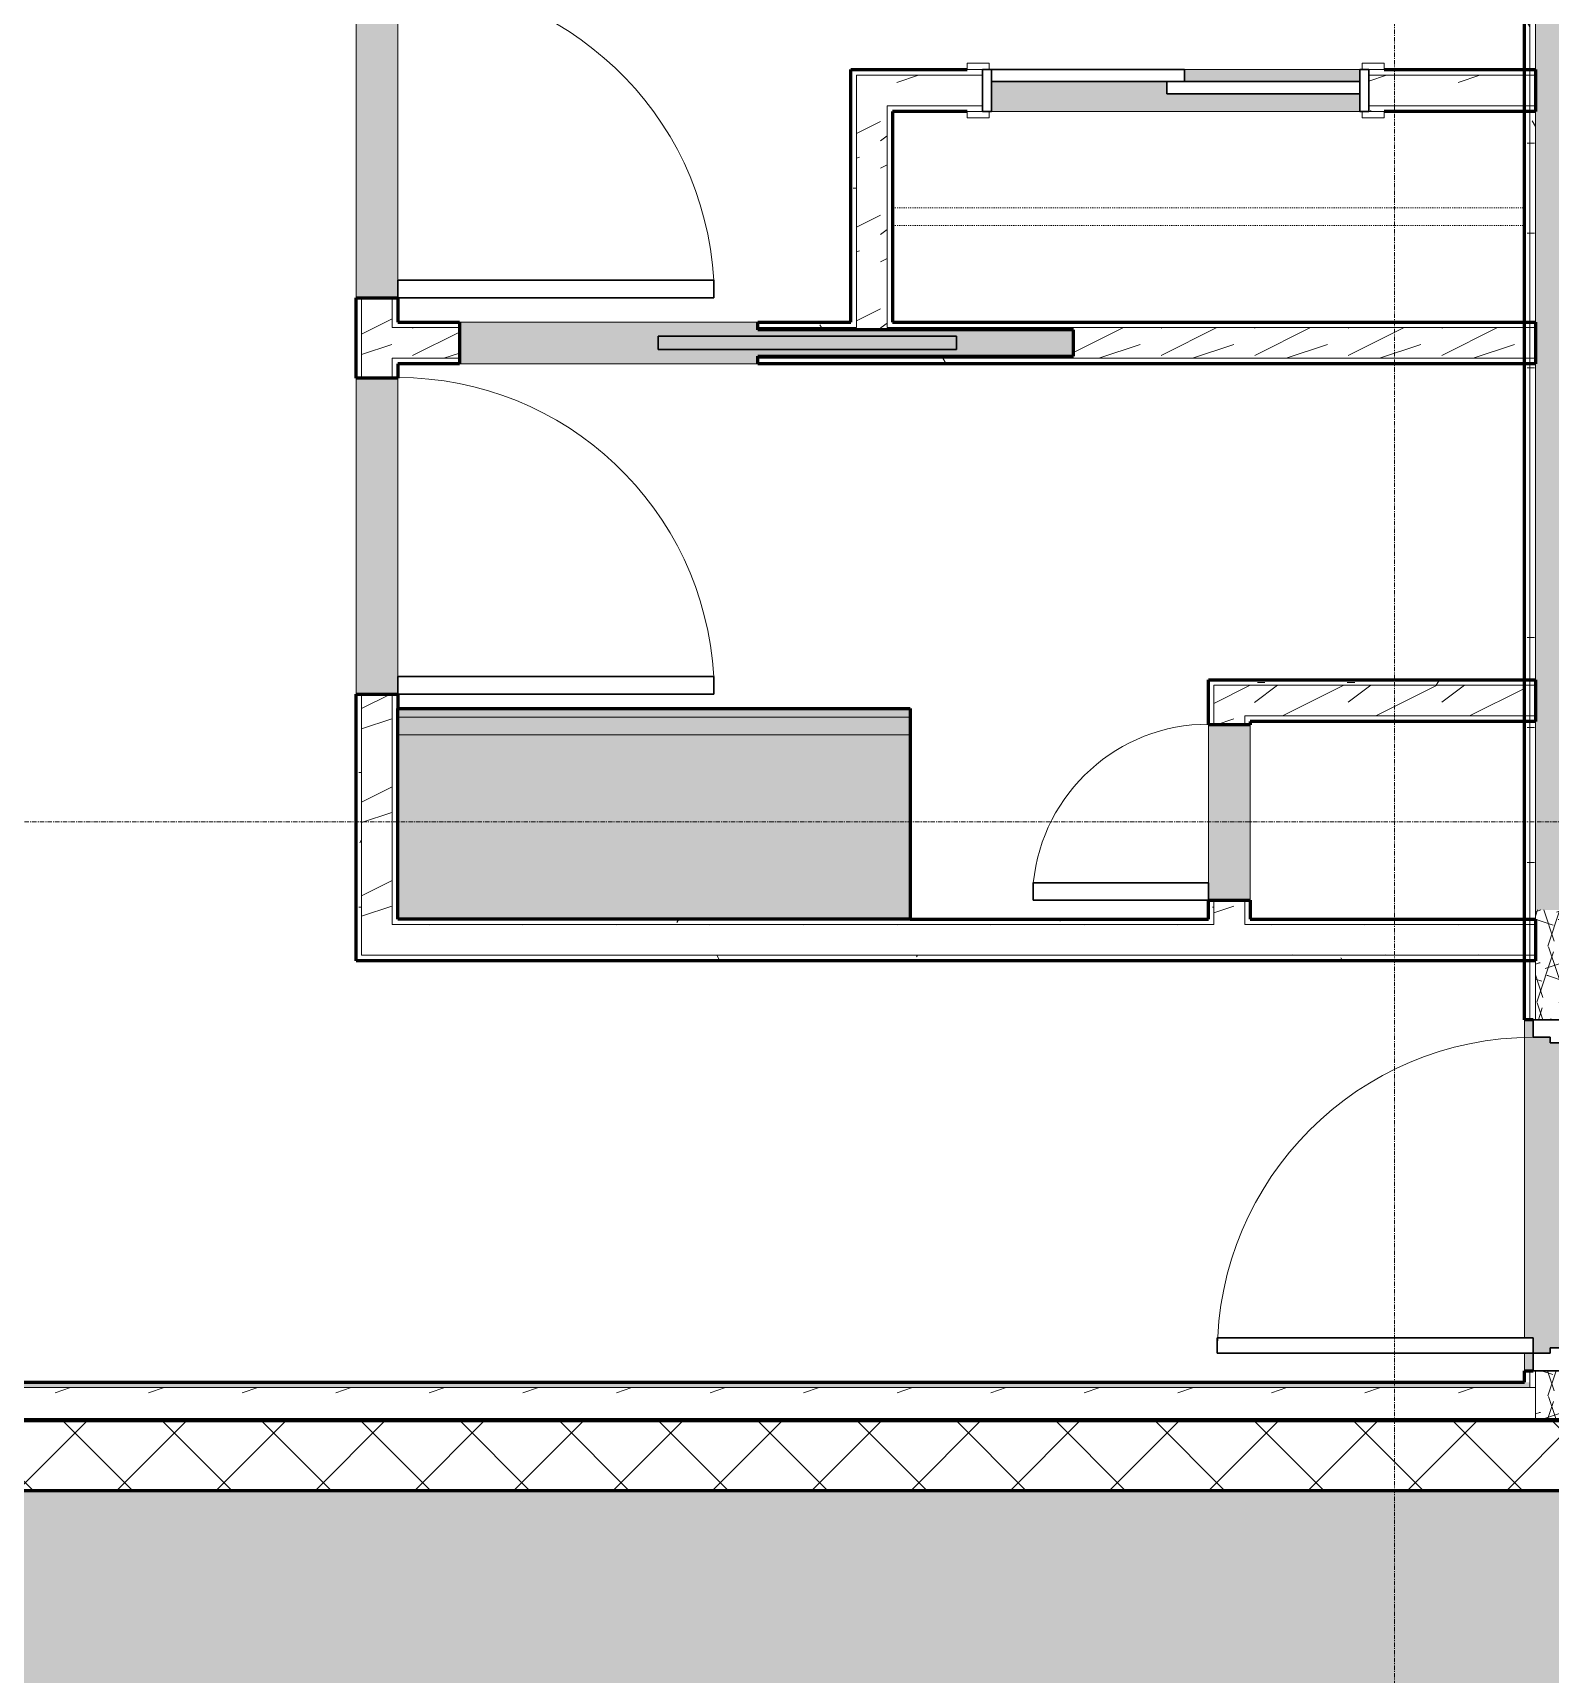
# Model space of a CAD drawing. Header units: inches. Extents: x -4061 to -1937, y 10959 to 12323.
# Drawn here: x -3636.5 to -3463.6, y 11750.1 to 11937.1 of the extents above; entities that cross this region are included whole.
import ezdxf

# ---------------------------------------------------------------- set-up
doc = ezdxf.new("R2010")
doc.units = ezdxf.units.IN
doc.header["$MEASUREMENT"] = 0
doc.linetypes.add('Dash', pattern=[0.25, 0.125, -0.125])
doc.linetypes.add('Grid Line 1_2_', pattern=[0.875, 0.5, -0.125, 0.125, -0.125])
for name, color, linetype, lineweight in [('0-1', 7, 'Continuous', 5), ('0-2', 10, 'Continuous', 18), ('A-DOOR', 31, 'Continuous', 18), ('A-DOOR-1', 7, 'Continuous', 9), ('A-DOOR-2', 50, 'Continuous', 30), ('A-DOOR-7', 31, 'Continuous', 9), ('A-DOOR-8', 31, 'Continuous', 30), ('A-DOOR-FRAM', 31, 'Continuous', 30), ('A-DOOR-FRAM-1', 50, 'Continuous', 30), ('A-FLOR-1', 253, 'Continuous', 18), ('A-WALL', 113, 'Continuous', 18), ('A-WALL-1', 8, 'Continuous', 5), ('A-WALL-2', 250, 'Continuous', 60), ('A-WALL-3', 10, 'Continuous', 18), ('A-WALL-8', 113, 'Continuous', 5), ('A-WALL-9', 113, 'Continuous', 60), ('A-WALL-PATT-1', 7, 'Continuous', 9), ('A-WALL-PATT-2', 55, 'Continuous', 9), ('A-WALL-PATT-5', 252, 'Continuous', 9), ('A-WALL-PATT-6', 111, 'Continuous', 9), ('I-WALL', 2, 'Continuous', 18), ('I-WALL-1', 2, 'Continuous', 5), ('I-WALL-2', 2, 'Continuous', 60), ('Q-CASE-1', 53, 'Continuous', 9), ('Q-CASE-2', 250, 'Continuous', 60), ('Q-CASE-3', 7, 'Continuous', 9), ('Q-CASE-HDLN-1', 7, 'Dash', 9), ('S-GRID-1', 1, 'Grid Line 1_2_', 9)]:
    doc.layers.add(name, color=color, linetype=linetype, lineweight=lineweight)
pattern_1 = [(0, (0, 0), (20.48, 5.12), [0.845, -14.515, 0.845, -14.515, -81.92]), (0, (0, 0), (20.48, 5.12), [-30.72, 0.845, -29.875, 0.845, -14.515, -35.84]), (0, (0, 0), (20.48, 5.12), [-76.8, 0.845, -9.395, 0.845, -24.755]), (120, (7.68, 2.56), (-14.67405, 15.1762003), [0.845, -14.515, 0.845, -14.515, -81.92]), (120, (7.68, 2.56), (-14.67405, 15.1762003), [-30.72, 0.845, -29.875, 0.845, -14.515, -35.84]), (120, (7.68, 2.56), (-14.67405, 15.1762003), [-76.8, 0.845, -9.395, 0.845, -24.755]), (240, (10.24, 12.8), (-5.80595, -20.2962003), [0.845, -14.515, 0.845, -14.515, -81.92]), (240, (10.24, 12.8), (-5.80595, -20.2962003), [-30.72, 0.845, -29.875, 0.845, -14.515, -35.84]), (240, (10.24, 12.8), (-5.80595, -20.2962003), [-76.8, 0.845, -9.395, 0.845, -24.755])]
pattern_2 = [(216.87, (4.265, 10.662), (31.9871619, 21.32545714), [5.331, -47.981]), (206.565, (10.662, 7.464), (-10.662476, -10.6620098), [11.921, -11.921]), (198.435, (10.662, 2.132), (-21.32449365, -10.6625869), [6.744, -26.974])]
pattern_3 = [(161.57, (0.32, 0.32), (-2.560496185, -0.000537386), [0, -18.214, 2.022, 0]), (18.43, (-0.32, 0.32), (-2.560496185, 0.000537386), [0, -18.214, 2.022, 0]), (108.43, (0.32, 0.32), (1.27922091, -6.400876726), [6.07, -14.166]), (71.57, (-0.32, 0.32), (1.27922091, 6.400876726), [6.07, -14.166])]

# ---------------------------------------------------------------- blocks, each defined once
blk = doc.blocks.new('OD_CW_Closet - OD_CW_Closet-1929427-ENLARGED RCP - 1ST FLOOR PLAN - EAST')
at = {"layer": 'Q-CASE-HDLN-1'}
for p, q in [((11.99, 0), (53.99, 0)), ((0.74, -11), (72.74, -11)), ((0.74, -13), (72.74, -13))]:
    blk.add_line(p, q, dxfattribs=at)
blk = doc.blocks.new('FOLDING_SLIDING CLOSET - 42_ x 80_-1372832-ENLARGED RCP - 1ST FLOOR PLAN - EAST')
at = {"layer": 'A-DOOR-1'}
for p, q in [((-21.25, 3), (-23.75, 3)), ((-23.75, 3), (-23.75, 2.25)), ((-23.75, 2.25), (-21.25, 2.25)), ((-21.25, 2.25), (-21.25, 3)), ((23.75, 3), (21.25, 3)), ((21.25, 3), (21.25, 2.25)), ((21.25, 2.25), (23.75, 2.25)), ((23.75, 2.25), (23.75, 3)), ((-21.25, -2.5), (-23.75, -2.5)), ((-23.75, -2.5), (-23.75, -3.25)), ((-23.75, -3.25), (-21.25, -3.25)), ((-21.25, -3.25), (-21.25, -2.5)), ((23.75, -2.5), (21.25, -2.5)), ((21.25, -2.5), (21.25, -3.25)), ((21.25, -3.25), (23.75, -3.25)), ((23.75, -3.25), (23.75, -2.5))]:
    blk.add_line(p, q, dxfattribs=at)
at = {"layer": 'A-DOOR-2'}
for p, q in [((1, 2.25), (-21, 2.25)), ((-21, 2.25), (-21, 0.88)), ((1, 0.88), (1, 2.25)), ((-21, 0.88), (1, 0.88)), ((21, 0.88), (-1, 0.88)), ((-1, 0.88), (-1, -0.5)), ((21, -0.5), (21, 0.88)), ((-1, -0.5), (21, -0.5))]:
    blk.add_line(p, q, dxfattribs=at)
at = {"layer": 'A-DOOR-FRAM-1'}
for p, q in [((-21, 2.25), (-22, 2.25)), ((-22, 2.25), (-22, -2.5)), ((-21, -2.5), (-21, 2.25)), ((21, 2.25), (21, -2.5)), ((22, 2.25), (21, 2.25)), ((22, -2.5), (22, 2.25)), ((-22, -2.5), (-21, -2.5)), ((21, -2.5), (22, -2.5))]:
    blk.add_line(p, q, dxfattribs=at)
blk = doc.blocks.new('Single-Flush - 36_ x 84_-1372839-ENLARGED RCP - 1ST FLOOR PLAN - EAST')
at = {"layer": 'A-DOOR-1'}
blk.add_arc((18, 2.37), 36.07, 93.1789, 180, dxfattribs=at)
at = {"layer": 'A-DOOR-2'}
for p, q in [((16, 2.37), (16, 38.39)), ((18, 38.39), (16, 38.39)), ((18, 2.37), (18, 38.39)), ((18, 2.37), (16, 2.37))]:
    blk.add_line(p, q, dxfattribs=at)
blk = doc.blocks.new('Pocket_Door_2385 - 34_ x 80_-1722096-ENLARGED RCP - 1ST FLOOR PLAN - EAST')
at = {"layer": 'A-DOOR-2'}
for p, q in [((-39.67, -0.75), (-39.67, 0.75)), ((-39.67, 0.75), (-5.67, 0.75)), ((-5.67, 0.75), (-5.67, -0.75)), ((-5.67, -0.75), (-39.67, -0.75))]:
    blk.add_line(p, q, dxfattribs=at)
blk = doc.blocks.new('OD_CW_Base Cabinet - OD_CW_Base Cabinet-1913600-ENLARGED RCP - 1ST FLOOR PLAN - EAST')
at = {"layer": 'Q-CASE-1'}
for points in [[(59.14, -1), (59.14, 0), (0.74, 0), (0.74, -1)], [(59.14, -3), (59.14, -1), (0.74, -1), (0.74, -3)], [(0.74, -24), (59.14, -24), (59.14, -3), (0.74, -3), (0.74, -10.08)]]:
    blk.add_hatch(color=256, dxfattribs=at).paths.add_polyline_path(points, flags=0)
at = {"layer": 'Q-CASE-2'}
for p, q in [((0.74, -24), (0.74, 0)), ((0.74, 0), (59.14, 0)), ((59.14, 0), (59.14, -24)), ((59.14, -24), (0.74, -24))]:
    blk.add_line(p, q, dxfattribs=at)
at = {"layer": 'Q-CASE-3'}
for p, q in [((0.74, 0), (0.74, -1)), ((59.14, 0), (0.74, 0)), ((59.14, -1), (0.74, -1)), ((0.74, -1), (0.74, -3)), ((59.14, -1), (0.74, -1)), ((59.14, -1), (59.14, 0)), ((59.14, -3), (59.14, -1)), ((0.74, -3), (0.74, -24)), ((59.14, -3), (0.74, -3)), ((59.14, -24), (59.14, -3)), ((59.14, -24), (0.74, -24))]:
    blk.add_line(p, q, dxfattribs=at)
blk = doc.blocks.new('Single-Flush - CLOSET-1720256-ENLARGED RCP - 1ST FLOOR PLAN - EAST')
at = {"layer": 'A-DOOR-1'}
blk.add_arc((10, -2.37), 20.07, 180, 264.2799, dxfattribs=at)
at = {"layer": 'A-DOOR-2'}
for p, q in [((8, -2.37), (8, -22.34)), ((10, -2.37), (8, -2.37)), ((10, -2.37), (10, -22.34)), ((10, -22.34), (8, -22.34))]:
    blk.add_line(p, q, dxfattribs=at)
blk = doc.blocks.new('CTR - 1st Phase - Unit Layouts_rvt-1-ENLARGED RCP - 1ST FLOOR PLAN - EAST')
at = {"layer": 'A-WALL-1'}
for points in [[(-3599.67, 11906.88), (-3594.92, 11906.88), (-3594.92, 11942.88), (-3599.67, 11942.88), (-3599.67, 11925.2)], [(-3553.9, 11899.38), (-3553.9, 11900.25), (-3517.9, 11900.25), (-3517.9, 11903.25), (-3553.9, 11903.25), (-3553.9, 11904.13), (-3587.9, 11904.13), (-3587.9, 11899.38)], [(-3599.67, 11861.74), (-3594.92, 11861.74), (-3594.92, 11897.74), (-3599.67, 11897.74), (-3599.67, 11876.36)], [(-3501.9, 11838.25), (-3497.77, 11838.25), (-3497.77, 11858.25), (-3502.52, 11858.25), (-3502.52, 11838.25)]]:
    blk.add_hatch(color=256, dxfattribs=at).paths.add_polyline_path(points, flags=0)
h = blk.add_hatch(color=256, dxfattribs=at)
h.paths.add_polyline_path([(-3485.27, 11928.13), (-3485.27, 11930.13), (-3507.27, 11930.13), (-3507.27, 11931.5), (-3527.27, 11931.5), (-3527.27, 11928.13), (-3506.04, 11928.13)], flags=0)
h.paths.add_polyline_path([(-3505.27, 11931.5), (-3485.27, 11931.5), (-3485.27, 11932.88), (-3505.27, 11932.88), (-3505.27, 11932.25)], flags=0)
at = {"layer": 'A-WALL-PATT-1'}
h = blk.add_hatch(dxfattribs=at)
h.set_pattern_fill('FP_1', color=256, style=0, pattern_type=2)
h.set_pattern_definition(pattern_1)
h.paths.add_polyline_path([(-3599.67, 11831.99), (-3599.05, 11831.99), (-3599.05, 11861.74), (-3599.67, 11861.74), (-3599.67, 11831.99)], flags=0)
h.paths.add_polyline_path([(-3599.05, 11897.74), (-3599.05, 11906.88), (-3599.67, 11906.88), (-3599.67, 11897.74)], flags=0)
h.paths.add_polyline_path([(-3599.05, 11942.88), (-3599.05, 11962.99), (-3599.67, 11962.99), (-3599.67, 11942.88)], flags=0)
h.paths.add_polyline_path([(-3599.67, 11966.49), (-3599.05, 11966.49), (-3599.05, 11972.69), (-3599.67, 11972.69), (-3599.67, 11967.11)], flags=0)
h.paths.add_polyline_path([(-3599.67, 12034.69), (-3599.05, 12034.69), (-3599.05, 12045.94), (-3599.67, 12045.94), (-3599.67, 12036.44)], flags=0)
h.paths.add_polyline_path([(-3599.05, 12049.44), (-3599.06, 12080.06), (-3599.67, 12080.06), (-3599.67, 12049.44)], flags=0)
h = blk.add_hatch(dxfattribs=at)
h.set_pattern_fill('FP_1', color=256, style=0, pattern_type=2)
h.set_pattern_definition(pattern_1)
h.paths.add_polyline_path([(-3595.55, 11836.11), (-3594.92, 11836.11), (-3594.92, 11861.74), (-3595.55, 11861.74), (-3595.55, 11850.04)], flags=0)
h.paths.add_polyline_path([(-3594.92, 11897.74), (-3594.92, 11900), (-3595.55, 11900), (-3595.53, 11897.74)], flags=0)
h.paths.add_polyline_path([(-3595.55, 11903.5), (-3594.92, 11903.5), (-3594.92, 11906.88), (-3595.55, 11906.88)], flags=0)
h.paths.add_polyline_path([(-3595.55, 11942.88), (-3594.92, 11942.88), (-3594.92, 11972.69), (-3595.55, 11972.69), (-3595.55, 11962.99)], flags=0)
h.paths.add_polyline_path([(-3595.55, 12034.69), (-3594.92, 12034.69), (-3594.92, 12080.06), (-3595.55, 12080.06), (-3595.55, 12037.95)], flags=0)
h = blk.add_hatch(dxfattribs=at)
h.set_pattern_fill('FP_1', color=256, style=0, pattern_type=2)
h.set_pattern_definition(pattern_1)
h.paths.add_polyline_path([(-3542.65, 11904.13), (-3542.65, 11932.25), (-3543.27, 11932.22), (-3543.27, 11904.13)], flags=0)
h = blk.add_hatch(dxfattribs=at)
h.set_pattern_fill('FP_1', color=256, style=0, pattern_type=2)
h.set_pattern_definition(pattern_1)
h.paths.add_polyline_path([(-3528.27, 11928.13), (-3528.27, 11928.75), (-3539.15, 11928.75), (-3539.15, 11928.13), (-3530.02, 11928.13)], flags=0)
h.paths.add_polyline_path([(-3466.52, 11928.13), (-3466.52, 11928.75), (-3484.27, 11928.75), (-3484.27, 11928.13), (-3472.9, 11928.13)], flags=0)
h = blk.add_hatch(dxfattribs=at)
h.set_pattern_fill('FP_1', color=256, style=0, pattern_type=2)
h.set_pattern_definition(pattern_1)
h.paths.add_polyline_path([(-3594.92, 11903.5), (-3587.9, 11903.5), (-3587.9, 11904.13), (-3594.92, 11904.13)], flags=0)
h.paths.add_polyline_path([(-3542.65, 11903.5), (-3542.65, 11904.13), (-3553.9, 11904.13), (-3553.9, 11903.5), (-3543.27, 11903.5)], flags=0)
h.paths.add_polyline_path([(-3539.15, 11903.5), (-3466.52, 11903.51), (-3466.52, 11904.13), (-3539.15, 11904.13)], flags=0)
h = blk.add_hatch(dxfattribs=at)
h.set_pattern_fill('FP_1', color=256, style=0, pattern_type=2)
h.set_pattern_definition(pattern_1)
h.paths.add_polyline_path([(-3587.9, 11899.38), (-3587.9, 11900), (-3594.92, 11900), (-3594.92, 11899.38)], flags=0)
h.paths.add_polyline_path([(-3472.9, 11899.38), (-3466.52, 11899.38), (-3466.52, 11900), (-3553.9, 11900), (-3553.9, 11899.38), (-3498.4, 11899.38)], flags=0)
h = blk.add_hatch(dxfattribs=at)
h.set_pattern_fill('FP_1', color=256, style=0, pattern_type=2)
h.set_pattern_definition(pattern_1)
h.paths.add_polyline_path([(-3501.9, 11862.75), (-3466.52, 11862.75), (-3466.52, 11863.38), (-3502.52, 11863.38), (-3502.52, 11862.75)], flags=0)
h = blk.add_hatch(dxfattribs=at)
h.set_pattern_fill('FP_1', color=256, style=0, pattern_type=2)
h.set_pattern_definition(pattern_1)
h.paths.add_polyline_path([(-3502.52, 11836.11), (-3501.9, 11836.11), (-3501.9, 11838.25), (-3502.52, 11838.25)], flags=0)
h.paths.add_polyline_path([(-3502.52, 11858.25), (-3501.9, 11858.25), (-3501.9, 11862.75), (-3502.52, 11862.74), (-3502.52, 11858.63)], flags=0)
h = blk.add_hatch(dxfattribs=at)
h.set_pattern_fill('FP_1', color=256, style=0, pattern_type=2)
h.set_pattern_definition(pattern_1)
h.paths.add_polyline_path([(-3465.27, 11835.49), (-3465.27, 11836.11), (-3498.4, 11836.11), (-3498.4, 11835.49), (-3465.9, 11835.49)], flags=0)
h.paths.add_polyline_path([(-3595.55, 11835.49), (-3501.9, 11835.49), (-3501.9, 11836.11), (-3595.55, 11836.11)], flags=0)
h = blk.add_hatch(dxfattribs=at)
h.set_pattern_fill('FP_1', color=256, style=0, pattern_type=2)
h.set_pattern_definition(pattern_1)
h.paths.add_polyline_path([(-3465.27, 11831.36), (-3465.27, 11831.99), (-3599.67, 11831.99), (-3599.67, 11831.36), (-3472.9, 11831.36)], flags=0)
at = {"layer": 'A-WALL-PATT-2'}
h = blk.add_hatch(dxfattribs=at)
h.set_pattern_fill('FP_2', color=256, style=0, pattern_type=2)
h.set_pattern_definition(pattern_2)
h.paths.add_polyline_path([(-3599.05, 11835.49), (-3595.55, 11835.49), (-3595.55, 11861.74), (-3599.05, 11861.74), (-3599.05, 11836.11)], flags=0)
h.paths.add_polyline_path([(-3595.55, 11897.74), (-3595.55, 11906.88), (-3599.05, 11906.88), (-3599.05, 11897.74)], flags=0)
h.paths.add_polyline_path([(-3595.55, 11942.88), (-3595.55, 11972.69), (-3599.05, 11972.69), (-3599.05, 11942.88)], flags=0)
h.paths.add_polyline_path([(-3595.55, 12034.69), (-3595.55, 12080.06), (-3599.05, 12080.06), (-3599.05, 12034.69)], flags=0)
h = blk.add_hatch(dxfattribs=at)
h.set_pattern_fill('FP_2', color=256, style=0, pattern_type=2)
h.set_pattern_definition(pattern_2)
h.paths.add_polyline_path([(-3542.65, 11928.75), (-3528.27, 11928.75), (-3528.27, 11932.25), (-3542.65, 11932.25)], flags=0)
h.paths.add_polyline_path([(-3466.52, 11928.75), (-3466.52, 11932.25), (-3484.27, 11932.25), (-3484.27, 11928.75), (-3472.9, 11928.75)], flags=0)
h = blk.add_hatch(dxfattribs=at)
h.set_pattern_fill('FP_2', color=256, style=0, pattern_type=2)
h.set_pattern_definition(pattern_2)
h.paths.add_polyline_path([(-3542.65, 11903.5), (-3539.15, 11903.5), (-3539.15, 11928.75), (-3542.65, 11928.75), (-3542.65, 11903.54)], flags=0)
h = blk.add_hatch(dxfattribs=at)
h.set_pattern_fill('FP_2', color=256, style=0, pattern_type=2)
h.set_pattern_definition(pattern_2)
h.paths.add_polyline_path([(-3587.9, 11900), (-3587.9, 11903.5), (-3595.55, 11903.5), (-3595.53, 11900), (-3594.92, 11900)], flags=0)
h.paths.add_polyline_path([(-3553.9, 11900), (-3465.27, 11900), (-3465.27, 11903.5), (-3466.52, 11903.5), (-3553.9, 11903.5), (-3553.9, 11903.25), (-3517.9, 11903.25), (-3517.9, 11900.25), (-3553.9, 11900.25)], flags=0)
h = blk.add_hatch(dxfattribs=at)
h.set_pattern_fill('FP_2', color=256, style=0, pattern_type=2)
h.set_pattern_definition(pattern_2)
h.paths.add_polyline_path([(-3498.4, 11859.25), (-3466.52, 11859.25), (-3466.52, 11862.75), (-3501.9, 11862.75), (-3501.9, 11859.25)], flags=0)
h = blk.add_hatch(dxfattribs=at)
h.set_pattern_fill('FP_2', color=256, style=0, pattern_type=2)
h.set_pattern_definition(pattern_2)
h.paths.add_polyline_path([(-3498.4, 11835.49), (-3498.4, 11838.25), (-3501.9, 11838.25), (-3501.9, 11835.49)], flags=0)
h.paths.add_polyline_path([(-3498.4, 11858.25), (-3498.4, 11859.25), (-3501.9, 11859.25), (-3501.9, 11858.25)], flags=0)
h = blk.add_hatch(dxfattribs=at)
h.set_pattern_fill('FP_2', color=256, style=0, pattern_type=2)
h.set_pattern_definition(pattern_2)
h.paths.add_polyline_path([(-3472.9, 11831.99), (-3465.27, 11831.99), (-3465.27, 11835.49), (-3599.05, 11835.49), (-3599.05, 11831.99), (-3536.52, 11831.99)], flags=0)
at = {"layer": 'A-WALL-2'}
for p, q in [((-3543.27, 11932.25), (-3543.27, 11932.88)), ((-3543.27, 11932.88), (-3530.02, 11932.88)), ((-3543.27, 11928.13), (-3543.27, 11932.25)), ((-3482.52, 11932.88), (-3465.27, 11932.88)), ((-3465.27, 11932.88), (-3465.27, 11928.13)), ((-3543.27, 11904.13), (-3543.27, 11928.13)), ((-3530.02, 11928.13), (-3538.52, 11928.13)), ((-3538.52, 11928.13), (-3538.52, 11904.13)), ((-3465.27, 11928.13), (-3482.52, 11928.13)), ((-3599.67, 11897.74), (-3599.67, 11906.88)), ((-3599.67, 11906.88), (-3594.92, 11906.88)), ((-3594.92, 11906.88), (-3594.92, 11904.13)), ((-3594.92, 11904.13), (-3587.9, 11904.13)), ((-3587.9, 11904.13), (-3587.9, 11899.38)), ((-3553.9, 11903.25), (-3553.9, 11904.13)), ((-3553.9, 11904.13), (-3543.27, 11904.13)), ((-3517.9, 11903.25), (-3553.9, 11903.25)), ((-3538.52, 11904.13), (-3465.27, 11904.13)), ((-3517.9, 11900.25), (-3517.9, 11903.25)), ((-3465.27, 11904.13), (-3465.27, 11899.38)), ((-3594.92, 11899.38), (-3594.92, 11897.74)), ((-3587.9, 11899.38), (-3594.92, 11899.38)), ((-3553.9, 11899.38), (-3553.9, 11900.25)), ((-3553.9, 11900.25), (-3517.9, 11900.25)), ((-3465.27, 11899.38), (-3553.9, 11899.38)), ((-3594.92, 11897.74), (-3599.67, 11897.74)), ((-3502.52, 11863.38), (-3465.27, 11863.38)), ((-3502.52, 11862.75), (-3502.52, 11863.38)), ((-3502.52, 11858.63), (-3502.52, 11862.75)), ((-3465.27, 11863.38), (-3465.27, 11858.63)), ((-3599.67, 11836.11), (-3599.67, 11861.74)), ((-3599.67, 11861.74), (-3594.92, 11861.74)), ((-3594.92, 11861.74), (-3594.92, 11860.11)), ((-3502.52, 11858.25), (-3502.52, 11858.63)), ((-3497.77, 11858.25), (-3502.52, 11858.25)), ((-3465.27, 11858.63), (-3497.77, 11858.63)), ((-3497.77, 11858.63), (-3497.77, 11858.25)), ((-3502.52, 11836.11), (-3502.52, 11838.25)), ((-3502.52, 11838.25), (-3497.77, 11838.25)), ((-3497.77, 11838.25), (-3497.77, 11836.11)), ((-3599.67, 11831.99), (-3599.67, 11836.11)), ((-3536.52, 11836.11), (-3502.52, 11836.11)), ((-3497.77, 11836.11), (-3465.27, 11836.11)), ((-3465.27, 11836.11), (-3465.27, 11831.36)), ((-3599.67, 11831.36), (-3599.67, 11831.99)), ((-3465.27, 11831.36), (-3599.67, 11831.36))]:
    blk.add_line(p, q, dxfattribs=at)
at = {"layer": 'A-WALL-3'}
for p, q in [((-3599.67, 11942.88), (-3599.67, 11906.88)), ((-3594.92, 11906.88), (-3594.92, 11942.88)), ((-3542.65, 11932.25), (-3528.27, 11932.25)), ((-3542.65, 11932.25), (-3542.65, 11928.75)), ((-3485.27, 11932.88), (-3505.27, 11932.88)), ((-3484.27, 11932.25), (-3465.27, 11932.25)), ((-3542.65, 11928.75), (-3542.65, 11928.13)), ((-3542.65, 11904.13), (-3542.65, 11928.13)), ((-3539.15, 11928.75), (-3528.27, 11928.75)), ((-3539.15, 11928.75), (-3539.15, 11928.13)), ((-3539.15, 11904.13), (-3539.15, 11928.13)), ((-3527.27, 11928.13), (-3485.27, 11928.13)), ((-3484.27, 11928.75), (-3465.27, 11928.75)), ((-3599.05, 11897.74), (-3599.05, 11906.88)), ((-3595.55, 11903.5), (-3595.55, 11906.88)), ((-3594.92, 11903.5), (-3595.55, 11903.5)), ((-3594.92, 11903.5), (-3587.9, 11903.5)), ((-3553.9, 11904.13), (-3587.9, 11904.13)), ((-3553.9, 11903.5), (-3542.65, 11903.5)), ((-3542.65, 11903.5), (-3542.65, 11904.13)), ((-3539.15, 11903.5), (-3539.15, 11904.13)), ((-3539.15, 11903.5), (-3465.27, 11903.5)), ((-3595.55, 11897.74), (-3595.55, 11900)), ((-3594.92, 11900), (-3595.55, 11900)), ((-3594.92, 11900), (-3587.9, 11900)), ((-3587.9, 11899.38), (-3553.9, 11899.38)), ((-3553.9, 11900), (-3465.27, 11900)), ((-3599.67, 11897.74), (-3599.67, 11861.74)), ((-3594.92, 11861.74), (-3594.92, 11897.74)), ((-3465.27, 11862.75), (-3501.9, 11862.75)), ((-3501.9, 11862.75), (-3501.9, 11859.25)), ((-3599.05, 11836.11), (-3599.05, 11861.74)), ((-3595.55, 11836.11), (-3595.55, 11861.74)), ((-3502.52, 11858.25), (-3502.52, 11838.25)), ((-3501.9, 11859.25), (-3501.9, 11858.63)), ((-3501.9, 11858.25), (-3501.9, 11858.63)), ((-3465.27, 11859.25), (-3498.4, 11859.25)), ((-3498.4, 11859.25), (-3498.4, 11858.63)), ((-3498.4, 11858.25), (-3498.4, 11858.63)), ((-3497.77, 11838.25), (-3497.77, 11858.25)), ((-3501.9, 11836.11), (-3501.9, 11838.25)), ((-3498.4, 11836.11), (-3498.4, 11838.25)), ((-3599.05, 11836.11), (-3599.05, 11835.49)), ((-3595.55, 11836.11), (-3595.55, 11835.49)), ((-3501.9, 11836.11), (-3501.9, 11835.49)), ((-3498.4, 11836.11), (-3498.4, 11835.49)), ((-3599.05, 11835.49), (-3599.05, 11831.99)), ((-3501.9, 11835.49), (-3595.55, 11835.49)), ((-3465.27, 11835.49), (-3498.4, 11835.49)), ((-3465.27, 11831.99), (-3599.05, 11831.99))]:
    blk.add_line(p, q, dxfattribs=at)
at = {"layer": '0-2'}
for name, p, rotation in [('Single-Flush - 36_ x 84_-1372839-ENLARGED RCP - 1ST FLOOR PLAN - EAST', (-3597.3, 11924.88), 270), ('Pocket_Door_2385 - 34_ x 80_-1722096-ENLARGED RCP - 1ST FLOOR PLAN - EAST', (-3570.9, 11901.75), 180), ('Single-Flush - 36_ x 84_-1372839-ENLARGED RCP - 1ST FLOOR PLAN - EAST', (-3597.3, 11879.74), 270), ('Single-Flush - CLOSET-1720256-ENLARGED RCP - 1ST FLOOR PLAN - EAST', (-3500.15, 11848.25), 269.9999999999703)]:
    blk.add_blockref(name, p, dxfattribs=dict(at, rotation=rotation))
for name, p in [('FOLDING_SLIDING CLOSET - 42_ x 80_-1372832-ENLARGED RCP - 1ST FLOOR PLAN - EAST', (-3506.27, 11930.63)), ('OD_CW_Closet - OD_CW_Closet-1929427-ENLARGED RCP - 1ST FLOOR PLAN - EAST', (-3539.26, 11928.13)), ('OD_CW_Base Cabinet - OD_CW_Base Cabinet-1913600-ENLARGED RCP - 1ST FLOOR PLAN - EAST', (-3595.66, 11860.11))]:
    blk.add_blockref(name, p, dxfattribs=at)
blk = doc.blocks.new('CTR - 1st Phase - Shell_rvt-1-ENLARGED RCP - 1ST FLOOR PLAN - EAST')
at = {"layer": 'A-FLOR-1'}
h = blk.add_hatch(color=256, dxfattribs=at)
h.paths.add_polyline_path([(-3718.17, 11546.99), (-3212.37, 11546.99), (-3212.37, 11770.99), (-3756.91, 11770.99), (-3756.91, 11826.99), (-3819.32, 11826.99), (-3819.32, 11834.99), (-3822.2, 11834.99), (-3822.19, 11824.99), (-3787.2, 11824.99), (-3787.2, 11823.24), (-3822.2, 11823.24), (-3822.2, 11557.21), (-3819.32, 11557.21), (-3819.32, 11546.99), (-3779.48, 11546.99)], flags=0)
h.paths.add_polyline_path([(-3718.17, 11565.51), (-3821.45, 11565.51), (-3821.45, 11566.51), (-3710.16, 11566.51), (-3710.16, 11565.51)], flags=0)
h.paths.add_polyline_path([(-3821.85, 11566.79), (-3821.85, 11760.79), (-3819.85, 11760.79), (-3819.85, 11566.79), (-3821.45, 11566.79)], flags=0)
h.paths.add_polyline_path([(-3748.91, 11761.07), (-3821.45, 11761.07), (-3821.45, 11762.07), (-3710.16, 11762.07), (-3710.16, 11761.07), (-3745.92, 11761.07)], flags=0)
at = {"layer": 'S-GRID-1'}
for p, q in [((-3481.32, 10958.72), (-3481.32, 12290.35)), ((-1936.83, 11847.19), (-4027.88, 11847.19))]:
    blk.add_line(p, q, dxfattribs=at)
blk = doc.blocks.new('CTR - 1st Phase -Stairs _ Elevators_rvt-1-ENLARGED RCP - 1ST FLOOR PLAN - EAST')
at = {"layer": 'A-WALL-PATT-5'}
h = blk.add_hatch(dxfattribs=at)
h.set_pattern_fill('FP_28', color=256, style=0, pattern_type=2)
h.set_pattern_definition([(45, (0, 0), (-5.656854, 5.656854), []), (135, (0, 0), (-5.656854, -5.656854), [])])
h.paths.add_polyline_path([(-3472.9, 11770.99), (-3204.37, 11770.99), (-3204.37, 11778.99), (-3748.91, 11778.99), (-3748.91, 11770.99), (-3640.41, 11770.99)], flags=0)
at = {"layer": 'A-WALL-2'}
for p, q in [((-3748.91, 11778.99), (-3204.37, 11778.99)), ((-3212.37, 11770.99), (-3748.91, 11770.99))]:
    blk.add_line(p, q, dxfattribs=at)
blk = doc.blocks.new('HOLLOW METAL - UNIT DOOR-1758958-ENLARGED RCP - 1ST FLOOR PLAN - EAST')
at = {"layer": 'A-DOOR-7'}
blk.add_arc((18, -2.25), 36, 180, 270, dxfattribs=at)
at = {"layer": 'A-DOOR-8'}
for p, q in [((16.25, -2.25), (18, -2.25)), ((16.25, -38.25), (16.25, -2.25)), ((18, -2.25), (18, -38.25)), ((18, -38.25), (16.25, -38.25))]:
    blk.add_line(p, q, dxfattribs=at)
at = {"layer": 'A-DOOR-FRAM'}
for p, q in [((-20, 3.5), (-18, 3.5)), ((-20, -2.25), (-20, 3.5)), ((-18, 3.5), (-18, 1.5625)), ((18, 3.5), (20, 3.5)), ((18, 1.5625), (18, 3.5)), ((20, 3.5), (20, -2.25)), ((-18, 1.5625), (-17.375, 1.5625)), ((-17.375, 1.5625), (-17.375, -0.3125)), ((17.375, 1.5625), (18, 1.5625)), ((17.375, -0.3125), (17.375, 1.5625)), ((-18, -0.3125), (-18, -2.25)), ((-17.375, -0.3125), (-18, -0.3125)), ((18, -0.3125), (17.375, -0.3125)), ((18, -2.25), (18, -0.3125)), ((-18, -2.25), (-20, -2.25)), ((20, -2.25), (18, -2.25))]:
    blk.add_line(p, q, dxfattribs=at)

msp = doc.modelspace()

# ---------------------------------------------------------------- hatches: boundary and pattern name
at = {"layer": 'A-WALL-8'}
msp.add_hatch(color=256, dxfattribs=at).paths.add_polyline_path([(-3461.15, 11778.99), (-3204.37, 11778.99), (-3204.37, 11779.24), (-3748.66, 11779.24), (-3748.66, 11778.99), (-3461.77, 11778.99)], flags=0)
at = {"layer": 'A-WALL-PATT-6'}
h = msp.add_hatch(dxfattribs=at)
h.set_pattern_fill('FP_1', color=256, style=0, pattern_type=2)
h.set_pattern_definition(pattern_1)
h.paths.add_polyline_path([(-3465.9, 11837.15), (-3465.9, 11900), (-3466.52, 11900), (-3466.52, 11837.15)], flags=0)
h.paths.add_polyline_path([(-3466.52, 11903.49), (-3465.9, 11903.5), (-3465.9, 12080.69), (-3466.52, 12080.69), (-3466.52, 11903.5)], flags=0)
h = msp.add_hatch(dxfattribs=at)
h.set_pattern_fill('FP_1', color=256, style=0, pattern_type=2)
h.set_pattern_definition(pattern_1)
h.paths.add_polyline_path([(-3465.27, 11837.15), (-3465.27, 11900), (-3465.9, 11900), (-3465.9, 11837.15)], flags=0)
h.paths.add_polyline_path([(-3465.9, 11903.5), (-3465.27, 11903.5), (-3465.27, 12080.69), (-3465.9, 12080.69), (-3465.9, 11903.5)], flags=0)
h = msp.add_hatch(dxfattribs=at)
h.set_pattern_fill('FP_17', color=256, style=0, pattern_type=2)
h.set_pattern_definition(pattern_3)
h.paths.add_polyline_path([(-3465.23, 11837.15), (-3461.77, 11837.15), (-3461.77, 12080.69), (-3465.27, 12080.69), (-3465.27, 11837.15)], flags=0)
h = msp.add_hatch(dxfattribs=at)
h.set_pattern_fill('FP_17', color=256, style=0, pattern_type=2)
h.set_pattern_definition(pattern_3)
h.paths.add_polyline_path([(-3461.77, 11779.24), (-3461.77, 11784.65), (-3465.27, 11784.65), (-3465.27, 11779.24)], flags=0)
h.paths.add_polyline_path([(-3465.27, 11824.65), (-3461.77, 11824.65), (-3461.77, 11837.15), (-3465.27, 11837.15), (-3465.27, 11831.24)], flags=0)
h = msp.add_hatch(dxfattribs=at)
h.set_pattern_fill('FP_1', color=256, style=0, pattern_type=2)
h.set_pattern_definition(pattern_1)
h.paths.add_polyline_path([(-3204.37, 11782.74), (-3200.62, 11782.74), (-3200.63, 11783.36), (-3461.15, 11783.36), (-3461.15, 11782.74), (-3211.96, 11782.74)], flags=0)
h.paths.add_polyline_path([(-3727.2, 11782.74), (-3465.9, 11782.74), (-3465.9, 11783.36), (-3744.54, 11783.36), (-3744.54, 11782.74)], flags=0)
h = msp.add_hatch(dxfattribs=at)
h.set_pattern_fill('FP_2', color=256, style=0, pattern_type=2)
h.set_pattern_definition(pattern_2)
h.paths.add_polyline_path([(-3472.9, 11779.24), (-3465.27, 11779.24), (-3465.27, 11782.74), (-3745.16, 11782.74), (-3745.16, 11779.24), (-3595.53, 11779.24)], flags=0)
h.paths.add_polyline_path([(-3227.63, 11779.24), (-3204.12, 11779.24), (-3204.12, 11782.74), (-3461.77, 11782.74), (-3461.77, 11779.24), (-3288.95, 11779.24)], flags=0)
at = {"layer": 'I-WALL-1'}
h = msp.add_hatch(color=256, dxfattribs=at)
h.paths.add_polyline_path([(-3465.9, 11784.65), (-3465.52, 11784.65), (-3465.52, 11786.65), (-3466.52, 11786.65), (-3466.52, 11784.65)], flags=0)
h.paths.add_polyline_path([(-3465.52, 11786.65), (-3463.59, 11786.65), (-3463.59, 11787.28), (-3461.71, 11787.28), (-3461.71, 11786.65), (-3460.52, 11786.65), (-3460.52, 11822.65), (-3461.71, 11822.65), (-3461.71, 11822.03), (-3463.59, 11822.03), (-3463.59, 11822.65), (-3465.52, 11822.65), (-3465.52, 11824.65), (-3466.52, 11824.65), (-3466.52, 11788.4), (-3465.52, 11788.4)], flags=0)

# ---------------------------------------------------------------- linework, layer by layer
at = {"layer": 'A-WALL'}
for p, q in [((-3465.9, 11824.65), (-3465.9, 12080.69)), ((-3465.27, 11824.65), (-3465.27, 12080.69)), ((-3465.9, 11782.74), (-3465.9, 11784.65)), ((-3465.27, 11784.65), (-3465.27, 11779.24)), ((-3465.27, 11782.74), (-3745.16, 11782.74)), ((-3204.12, 11779.24), (-3748.66, 11779.24))]:
    msp.add_line(p, q, dxfattribs=at)
at = {"layer": 'A-WALL-9'}
for p, q in [((-3683.05, 11783.36), (-3466.52, 11783.36)), ((-3204.37, 11778.99), (-3748.91, 11778.99))]:
    msp.add_line(p, q, dxfattribs=at)
at = {"layer": 'I-WALL'}
for p, q in [((-3466.52, 11824.65), (-3466.52, 11788.4)), ((-3466.52, 11786.65), (-3466.52, 11784.65))]:
    msp.add_line(p, q, dxfattribs=at)
at = {"layer": 'I-WALL-2'}
for p, q in [((-3466.52, 11824.65), (-3466.52, 12080.69)), ((-3465.52, 11824.65), (-3466.52, 11824.65)), ((-3466.52, 11783.36), (-3466.52, 11784.65)), ((-3466.52, 11784.65), (-3465.52, 11784.65))]:
    msp.add_line(p, q, dxfattribs=at)

# ---------------------------------------------------------------- block references
at = {"layer": '0-1'}
for name in ['CTR - 1st Phase - Shell_rvt-1-ENLARGED RCP - 1ST FLOOR PLAN - EAST', 'CTR - 1st Phase - Unit Layouts_rvt-1-ENLARGED RCP - 1ST FLOOR PLAN - EAST', 'CTR - 1st Phase -Stairs _ Elevators_rvt-1-ENLARGED RCP - 1ST FLOOR PLAN - EAST']:
    msp.add_blockref(name, (0, 0), dxfattribs=at)
at = {"layer": 'A-DOOR', "rotation": 270}
msp.add_blockref('HOLLOW METAL - UNIT DOOR-1758958-ENLARGED RCP - 1ST FLOOR PLAN - EAST', (-3463.27, 11804.65), dxfattribs=at)

doc.saveas('drawing.dxf')
